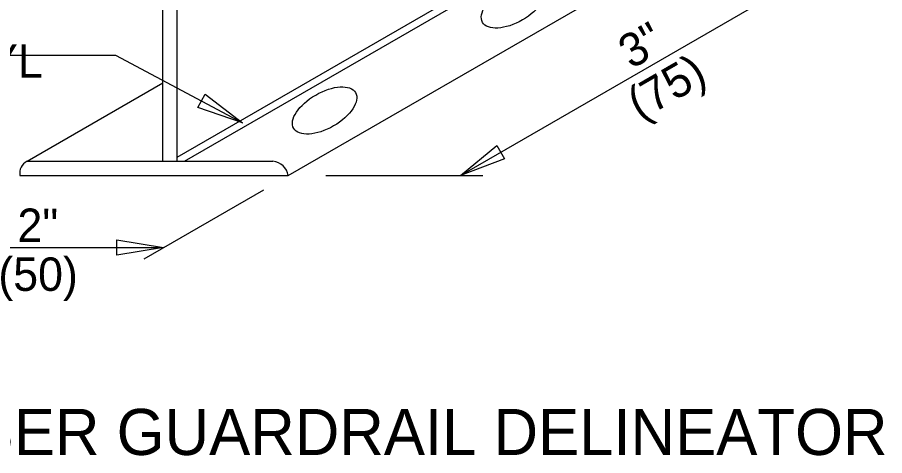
# Model space of a CAD drawing. Extents: x 0.5 to 16.4, y -4.8 to 9.3.
# Drawn here: x 8.416 to 10.748, y -4.022 to -2.843 of the extents above; entities that cross this region are included whole.
import ezdxf

# ---------------------------------------------------------------- set-up
doc = ezdxf.new("R2010")
doc.units = 0
for name, color, linetype in [('SD_P_Dimension Lines', 7, 'Continuous'), ('SD_P_Dimension Text', 7, 'Continuous'), ('SD_P_Prop Object Lines', 7, 'Continuous'), ('SD_P_Subtitles', 7, 'Continuous')]:
    doc.layers.add(name, color=color, linetype=linetype)

msp = doc.modelspace()

# ---------------------------------------------------------------- linework, layer by layer
at = {"layer": 'SD_P_Dimension Lines'}
for p, q in [((9.6071, -3.2689), (10.6724, -2.6538)), ((8.3174, -2.9448), (8.6792, -2.9448)), ((8.6792, -2.9448), (9.0209, -3.1267)), ((9.2448, -3.2689), (9.6671, -3.2689)), ((8.7565, -3.4927), (9.0782, -3.307)), ((8.0869, -3.4627), (8.8085, -3.4627))]:
    msp.add_line(p, q, dxfattribs=at)
for points in [[(8.9203, -3.0496), (9.0209, -3.1267), (8.9008, -3.0863)], [(9.7257, -3.2244), (9.6071, -3.2689), (9.7049, -3.1884)], [(8.6835, -3.4419), (8.8085, -3.4627), (8.6835, -3.4835)]]:
    msp.add_lwpolyline(points, close=True, dxfattribs=at)
at = {"layer": 'SD_P_Prop Object Lines'}
for p, q in [((8.8071, -3.2305), (8.8071, -1.5966)), ((8.8455, -3.2305), (8.8455, -1.5966)), ((8.8455, -3.2194), (9.8251, -2.6538)), ((8.8648, -3.2305), (9.8635, -2.6538)), ((9.1442, -3.2689), (10.1785, -2.6718)), ((8.4419, -3.2305), (8.8071, -3.0196)), ((8.4419, -3.2305), (9.103, -3.2305)), ((8.4226, -3.2689), (9.1442, -3.2689))]:
    msp.add_line(p, q, dxfattribs=at)
for centre, radius, start, end in [((8.4564, -3.2618), 0.0345, 114.8164, 191.8341), ((9.0992, -3.2758), 0.0455, 8.7289, 85.1965)]:
    msp.add_arc(centre, radius, start, end, dxfattribs=at)
for centre in [(9.7498, -2.8087), (9.2419, -3.0939)]:
    msp.add_ellipse(centre, major_axis=(0.0832, 0.0481), ratio=0.5, dxfattribs=at)

# ---------------------------------------------------------------- texts
at = {"layer": 'SD_P_Dimension Text'}
for s, p in [('3"', (10.0666, -2.984)), ('(75)', (10.0903, -3.1222))]:
    msp.add_text(s, height=0.09, rotation=30, dxfattribs=at).set_placement(p)
for s, height, p in [('POLYURETHANE/VINYL ', 0.089998, (7.1196, -3.0058)), ('2"', 0.09, (8.4158, -3.4477)), ('(50)', 0.09, (8.3643, -3.5792))]:
    msp.add_text(s, height=height, dxfattribs=at).set_placement(p)
at = {"layer": 'SD_P_Subtitles'}
msp.add_text('TIMBER GUARDRAIL DELINEATOR', height=0.124002, dxfattribs=at).set_placement((8.0101, -4.0206))

doc.saveas('drawing.dxf')
